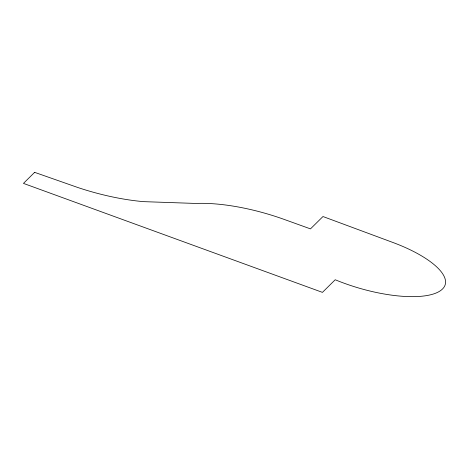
<?xml version="1.0" encoding="UTF-8"?>
<svg xmlns="http://www.w3.org/2000/svg" width="469" height="469" viewBox="0 0 469 469"><rect width="100%" height="100%" fill="white"/><g stroke="black" fill="none" stroke-linecap="round" stroke-linejoin="round"><path stroke-width="0.7" d="M34.624 172.346L23.45 183.391L322.438 292.375L335.206 279.753A82.181 27.835 16.4 0 0 443.621 287.732A77.438 26.229 16.4 0 0 393.022 242.52L322.971 216.531L310.478 228.884L284.296 219.457A101.286 34.307 16.4 0 0 195.784 203.446L143.661 201.647A108.157 36.635 16.4 0 1 77.854 187.518L34.624 172.346"/></g></svg>
